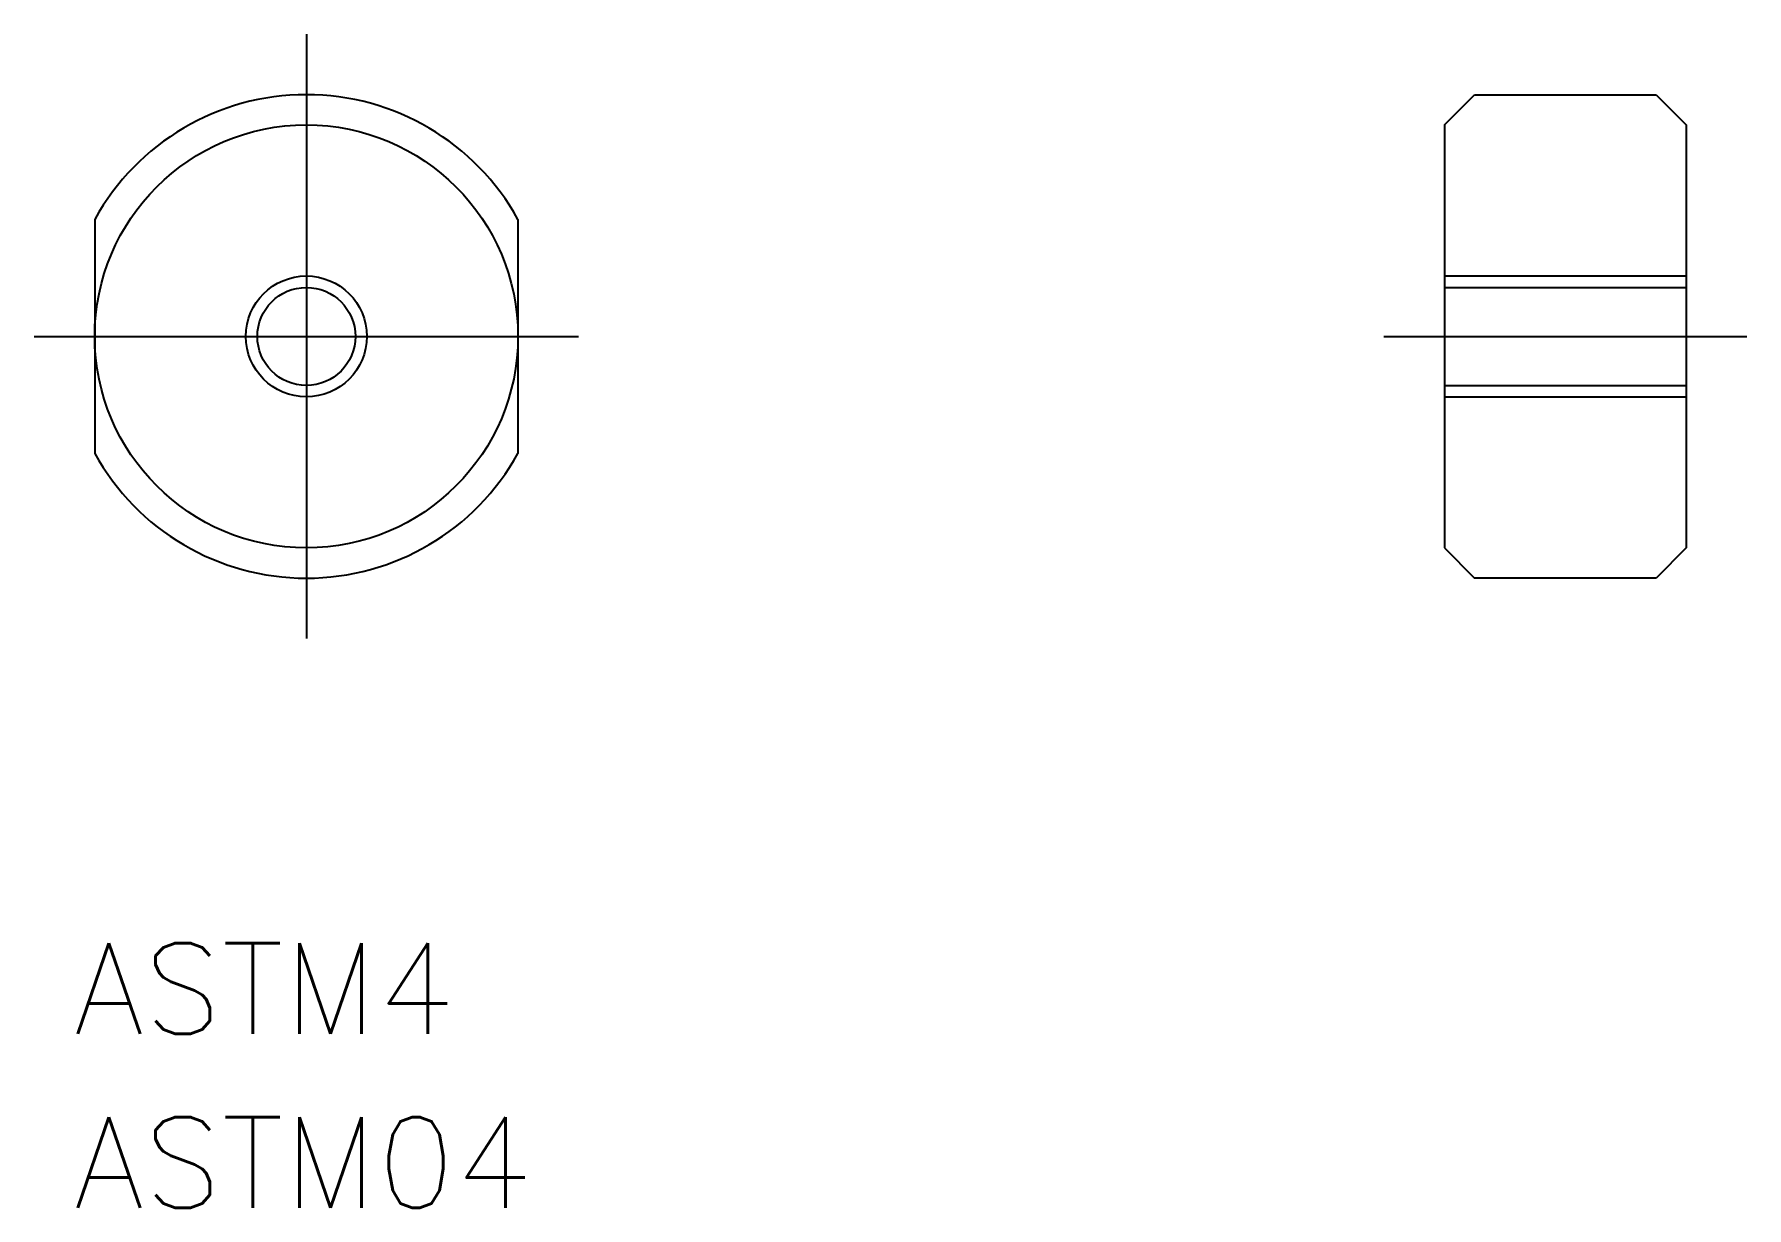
# Model space of a CAD drawing. Extents: x -9 to 47.6, y -28.8 to 10.
import ezdxf

# ---------------------------------------------------------------- set-up
doc = ezdxf.new("R2010")
doc.units = 0
doc.linetypes.add('CENTER', pattern=[50.8, 31.75, -6.35, 6.35, -6.35])
doc.layers.get('0').update_dxf_attribs({"linetype": 'CONTINUOUS'})
doc.layers.add('CENTER', color=1, linetype='CENTER')
doc.styles.get("Standard").update_dxf_attribs({"font": 'txt.shx', "height": 3, "bigfont": 'bigfont.shx'})

# ---------------------------------------------------------------- blocks, each defined once
blk = doc.blocks.new('*U2')
at = {"color": 7, "linetype": 'CONTINUOUS'}
blk.add_text('ASTM4', height=3, dxfattribs=at).set_placement((-7.687, -23.075))
blk = doc.blocks.new('*U3')
at = {"color": 7, "linetype": 'CONTINUOUS'}
blk.add_text('ASTM04', height=3, dxfattribs=at).set_placement((-7.687, -28.836))

msp = doc.modelspace()

# ---------------------------------------------------------------- linework, layer by layer
at = {"color": 7, "linetype": 'CONTINUOUS'}
for p, q in [((37.643, 7), (38.643, 8)), ((38.643, 8), (44.643, 8)), ((44.643, 8), (45.643, 7)), ((37.643, 7), (37.643, -7)), ((45.643, 7), (45.643, -7)), ((-7, 3.873), (-7, -3.873)), ((7, 3.873), (7, -3.873)), ((37.643, 1.621), (45.643, 1.621)), ((37.643, -1.621), (45.643, -1.621)), ((37.643, -7), (38.643, -8)), ((45.643, -7), (44.643, -8)), ((44.643, -8), (38.643, -8))]:
    msp.add_line(p, q, dxfattribs=at)
at = {"color": 3, "linetype": 'CONTINUOUS'}
for p, q in [((37.643, 2), (45.643, 2)), ((37.643, -2), (45.643, -2))]:
    msp.add_line(p, q, dxfattribs=at)
at = {"color": 7, "linetype": 'CONTINUOUS'}
for radius in [7, 1.621]:
    msp.add_circle((0, 0), radius, dxfattribs=at)
at = {"color": 3, "linetype": 'CONTINUOUS'}
msp.add_circle((0, 0), 2, dxfattribs=at)
at = {"color": 7, "linetype": 'CONTINUOUS'}
for start, end in [(28.955, 151.045), (208.955, 331.045)]:
    msp.add_arc((0, 0), 8, start, end, dxfattribs=at)
at = {"layer": 'CENTER', "color": 1, "linetype": 'CENTER'}
for p, q in [((0, 10), (0, -10)), ((-9, 0), (9, 0)), ((35.643, 0), (47.643, 0))]:
    msp.add_line(p, q, dxfattribs=at)

# ---------------------------------------------------------------- block references
at = {"color": 7, "linetype": 'CONTINUOUS'}
for name in ['*U2', '*U3']:
    msp.add_blockref(name, (0, 0), dxfattribs=at)

doc.saveas('drawing.dxf')
